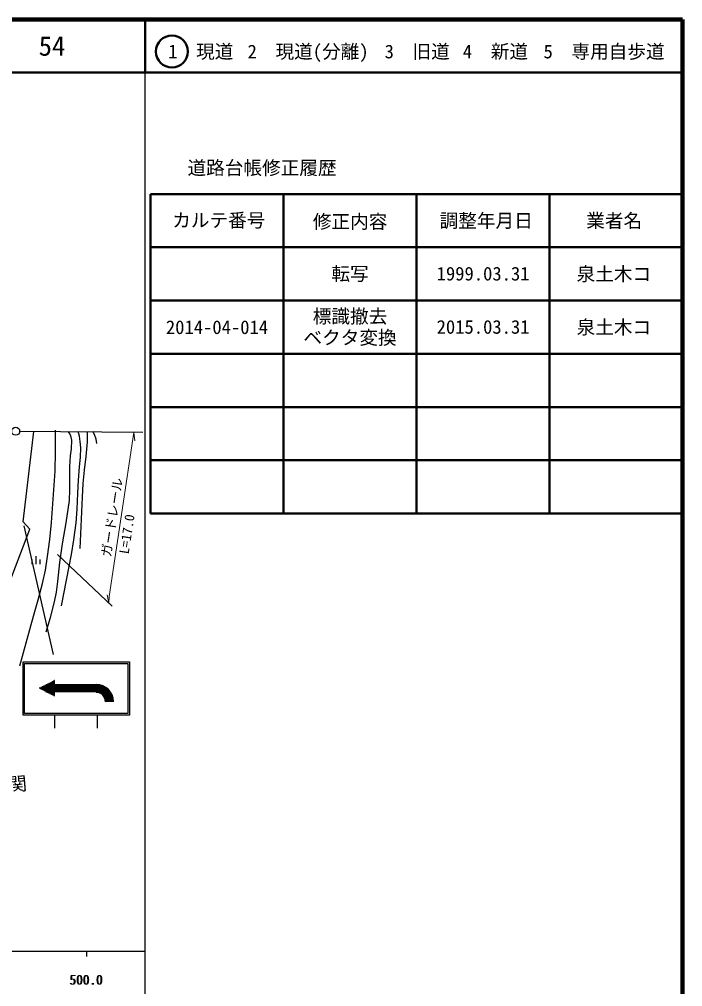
# Model space of a CAD drawing. Units: millimetres, scale not verified. Extents: x 40000 to 680000, y 20000 to 380000.
# Drawn here: x 555362 to 680000, y 198357 to 380000 of the extents above; entities that cross this region are included whole.
import ezdxf
from ezdxf.enums import TextEntityAlignment as Align

# ---------------------------------------------------------------- set-up
doc = ezdxf.new("R2010")
doc.units = ezdxf.units.MM
doc.header["$LTSCALE"] = 1000
for name, color, linetype, lineweight in [('M-BGD', 7, 'Continuous', 25), ('M-BMK-OTRS', 5, 'Continuous', 25), ('M-BMK-SRVR', 3, 'Continuous', 25), ('M-STR-HTXT', 7, 'Continuous', 13), ('M-STR-STRC', 7, 'Continuous', 25), ('M-TTL', 2, 'Continuous', 140), ('M-TTL-BAND', 7, 'Continuous', 25), ('M-TTL-FRAM', 2, 'Continuous', 50), ('M-TTL-LINE', 7, 'Continuous', 50)]:
    doc.layers.add(name, color=color, linetype=linetype, lineweight=lineweight)
doc.layers.add('M-TTL-TXT', color=7, linetype='Continuous')
doc.styles.add('ＭＳ ゴシック', font='')
doc.styles.get('ＭＳ ゴシック').set_extended_font_data('MS Gothic')

msp = doc.modelspace()

# ---------------------------------------------------------------- linework, layer by layer
at = {"layer": 'M-BGD'}
for p, q in [((556060, 285628), (558060, 302627)), ((557310, 284253), (556060, 285628)), ((544686, 251130), (557310, 284253)), ((557684, 278582), (557684, 277682)), ((558434, 279182), (558434, 277682)), ((559184, 278582), (559184, 277682))]:
    msp.add_line(p, q, dxfattribs=at)
for points in [[(555435, 258629), (558025, 267905), (558924, 270976), (559718, 274045), (560253, 276590), (560685, 279128), (561095, 282301), (561404, 285487), (562069, 295164), (562180, 298761), (562188, 302327), (562185, 302877)], [(560435, 265004), (561233, 267697), (561981, 270602), (562343, 272450), (562618, 274427), (562984, 278012), (563450, 281536), (564151, 285479), (564782, 289626), (564862, 291646), (564846, 294016), (564856, 296015), (564978, 298051), (565148, 299376), (565238, 301000), (565125, 301569), (564887, 302106), (564560, 302627)], [(563310, 269879), (565184, 279498), (565631, 282272), (566031, 285448), (566233, 288049), (566353, 291040), (566462, 293440), (566680, 295957), (566851, 297763), (566903, 299559), (566810, 300747), (566636, 301734), (566434, 302627)], [(566809, 280628), (567251, 290253), (567368, 292850), (567582, 295326), (567922, 297908), (568182, 300693), (568184, 302627)], [(569934, 300377), (569780, 301164), (569463, 302058), (569184, 302627)]]:
    msp.add_lwpolyline(points, dxfattribs=at)
at = {"layer": 'M-BMK-OTRS'}
msp.add_line((555423, 302658), (578569, 302511), dxfattribs=at)
at = {"layer": 'M-BMK-SRVR'}
msp.add_circle((554673, 302663), 750, dxfattribs=at)
at = {"layer": 'M-STR-HTXT'}
for p, q in [((572259, 271645), (576872, 302428)), ((576872, 302428), (577065, 300883)), ((572803, 269821), (562502, 279484)), ((572175, 270387), (571856, 271911)), ((572259, 271645), (572175, 270387))]:
    msp.add_line(p, q, dxfattribs=at)
at = {"layer": 'M-STR-STRC'}
for p, q in [((561795, 260699), (556289, 284878)), ((556051, 249366), (556051, 259366)), ((556051, 259366), (576051, 259366)), ((556351, 249666), (556351, 259066)), ((556351, 259066), (575751, 259066)), ((575751, 259066), (575751, 249666)), ((576051, 259366), (576051, 249366)), ((571828, 254396), (559111, 254396)), ((571653, 254526), (559371, 254526)), ((571455, 254656), (559631, 254656)), ((571223, 254786), (559891, 254786)), ((570912, 254916), (560151, 254916)), ((570457, 255046), (560411, 255046)), ((562051, 255176), (560671, 255176)), ((562051, 255306), (560931, 255306)), ((562051, 255436), (561191, 255436)), ((562051, 255566), (561451, 255566)), ((562051, 255696), (561711, 255696)), ((562051, 255826), (561971, 255826)), ((571979, 254266), (559251, 254266)), ((572111, 254136), (559511, 254136)), ((572231, 254006), (559771, 254006)), ((572343, 253876), (560031, 253876)), ((572441, 253746), (560291, 253746)), ((562051, 253616), (560551, 253616)), ((562051, 253486), (560811, 253486)), ((562051, 253356), (561071, 253356)), ((562051, 253226), (561331, 253226)), ((562051, 253096), (561591, 253096)), ((562051, 252966), (561851, 252966)), ((572529, 253616), (569801, 253616)), ((572610, 253486), (570442, 253486)), ((572684, 253356), (570705, 253356)), ((572745, 253226), (570886, 253226)), ((572799, 253096), (571032, 253096)), ((572847, 252966), (571151, 252966)), ((572893, 252836), (571241, 252836)), ((572928, 252706), (571325, 252706)), ((572960, 252576), (571389, 252576)), ((572990, 252446), (571440, 252446)), ((573009, 252316), (571479, 252316)), ((573025, 252186), (571512, 252186)), ((573037, 252056), (571527, 252056)), ((573046, 251926), (571543, 251926)), ((576051, 249366), (556051, 249366)), ((575751, 249666), (556351, 249666)), ((562051, 246866), (562051, 249366)), ((570051, 246866), (570051, 249366))]:
    msp.add_line(p, q, dxfattribs=at)
for radius in [3250, 1750]:
    msp.add_arc((569801, 251866), radius, 360, 90, dxfattribs=at)
at = {"layer": 'M-TTL'}
for p, q in [((680000, 380000), (40000, 380000)), ((680000, 20000), (680000, 380000))]:
    msp.add_line(p, q, dxfattribs=at)
at = {"layer": 'M-TTL-BAND'}
for p, q in [((579000, 20000), (579000, 370000)), ((40000, 205000), (579000, 205000)), ((568000, 205000), (568000, 204000))]:
    msp.add_line(p, q, dxfattribs=at)
at = {"layer": 'M-TTL-FRAM'}
for p, q in [((580000, 347197), (580000, 287197)), ((580000, 347197), (680000, 347197)), ((580000, 287197), (680000, 287197))]:
    msp.add_line(p, q, dxfattribs=at)
at = {"layer": 'M-TTL-LINE'}
for p, q in [((579000, 380000), (579000, 370000)), ((40000, 370000), (680000, 370000)), ((605000, 347197), (605000, 287197)), ((630000, 347197), (630000, 287197)), ((655000, 347197), (655000, 287197)), ((580000, 337197), (680000, 337197)), ((580000, 327197), (680000, 327197)), ((580000, 317197), (680000, 317197)), ((580000, 307197), (680000, 307197)), ((580000, 297197), (680000, 297197))]:
    msp.add_line(p, q, dxfattribs=at)
msp.add_circle((584031, 373958), 3000, dxfattribs=at)

# ---------------------------------------------------------------- texts
at = {"layer": 'M-BGD', "style": 'ＭＳ ゴシック'}
msp.add_text('シーサイドホテル上関', height=2566, rotation=4.8, dxfattribs=at).set_placement((522074, 231608), align=Align.BOTTOM_LEFT)
at = {"layer": 'M-STR-HTXT', "style": 'ＭＳ ゴシック'}
for s, p in [('ガードレール', (573079, 278835)), ('L=17.0', (576438, 279411))]:
    msp.add_text(s, height=1833, rotation=81.2, dxfattribs=at).set_placement(p, align=Align.BOTTOM_LEFT)
at = {"layer": 'M-TTL-BAND', "style": 'ＭＳ ゴシック'}
for p in [(567844, 198195), (568000, 198195)]:
    msp.add_text('500.0', height=1833, dxfattribs=at).set_placement(p, align=Align.BOTTOM_CENTER)
at = {"layer": 'M-TTL-TXT', "style": 'ＭＳ ゴシック'}
for s, height, p in [('54', 3666, (561497, 375000)), ('1\u3000現道', 2566, (589448, 373958)), ('2\u3000現道(分離)', 2566, (609619, 373958)), ('3\u3000旧道', 2566, (630121, 373958)), ('4\u3000新道', 2566, (644824, 373958)), ('5\u3000専用自歩道', 2566, (665228, 373958)), ('道路台帳修正履歴', 2566, (600968, 352113)), ('カルテ番号', 2566, (592839, 342277)), ('修正内容', 2566, (617509, 342023)), ('調整年月日', 2566, (643089, 342197)), ('業者名', 2566, (667134, 342197)), ('転写', 2566, (617500, 332245)), ('1999.03.31', 2566, (642500, 332245)), ('泉土木コ', 2566, (667077, 332189)), ('標識撤去', 2566, (617500, 324245)), ('2014-04-014', 2566, (592500, 322189)), ('2015.03.31', 2566, (642500, 322245)), ('泉土木コ', 2566, (667077, 322189)), ('ベクタ変換', 2566, (617500, 320245))]:
    msp.add_text(s, height=height, dxfattribs=at).set_placement(p, align=Align.MIDDLE_CENTER)

doc.saveas('drawing.dxf')
